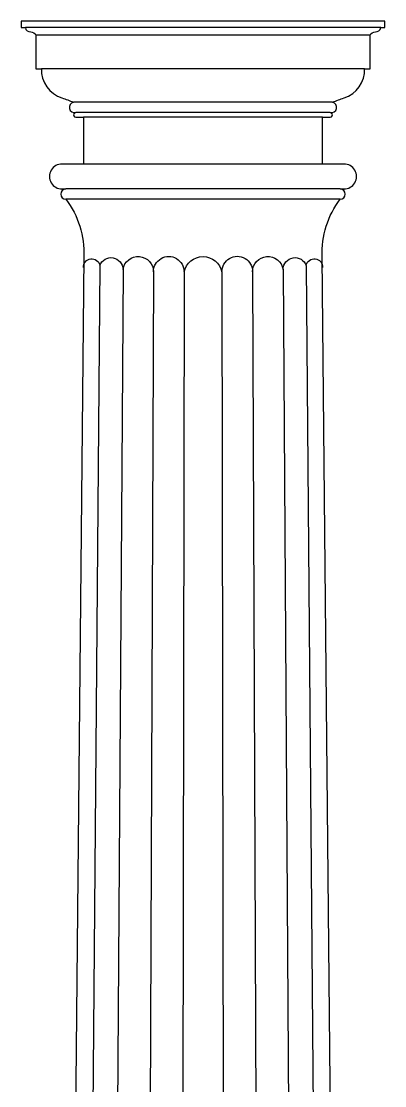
# Model space of a CAD drawing. Extents: x 15151 to 53333, y -36484 to -6005.
# Drawn here: x 42558 to 43031, y -12118 to -10732 of the extents above; entities that cross this region are included whole.
import ezdxf

# ---------------------------------------------------------------- set-up
doc = ezdxf.new("R2010")
doc.units = 0
doc.header["$MEASUREMENT"] = 0
for name, color, linetype in [('3', 3, 'CONTINUOUS'), ('4', 4, 'CONTINUOUS'), ('7', 7, 'CONTINUOUS')]:
    doc.layers.add(name, color=color, linetype=linetype)

# ---------------------------------------------------------------- blocks, each defined once
blk = doc.blocks.new('A$C2B611DF9')
at = {"layer": '3'}
for p, q in [((818.5, 6486), (31.5, 6486)), ((795, 6469), (55, 6469)), ((712.1, 6321), (137.9, 6321)), ((707, 6298), (143, 6298)), ((690, 6288), (160, 6288)), ((729, 6129), (121, 6129)), ((196.5, 5959.2), (151.2, 425)), ((247.8, 5950.8), (212.3, 430.8)), ((315.2, 5945.2), (293.2, 437.5)), ((383, 5945.2), (374.6, 435.6)), ((467, 5945.2), (475.4, 435.6)), ((534.8, 5945.2), (556.8, 437.5)), ((602.2, 5950.8), (637.7, 430.8)), ((653.5, 5959.2), (698.8, 425))]:
    blk.add_line(p, q, dxfattribs=at)
at = {"layer": '4'}
blk.add_lwpolyline([(742.6, 412.1), (689.2, 5979.2, -0.177877), (729, 6106, 0.956439), (729, 6129), (737, 6129, 1.01942), (737, 6184), (690, 6184), (690, 6288), (707, 6288, 1.000172), (707, 6298, 0.977643), (712.1, 6321, -0.014941), (737.5, 6330.4, 0.335589), (783, 6395), (795, 6395), (795, 6469, -0.276423), (806.7, 6476.8, 0.403381), (818.5, 6486), (827.5, 6486), (827.5, 6500), (425, 6500), (22.5, 6500), (22.5, 6486), (31.5, 6486, 0.403381), (43.3, 6476.8, -0.276423), (55, 6469), (55, 6395), (67, 6395, 0.335589), (112.5, 6330.4, -0.014941), (137.9, 6321, 0.977643), (143, 6298, 1.000172), (143, 6288), (160, 6288), (160, 6184), (113, 6184, 1.01942), (113, 6129), (121, 6129, 0.956439), (121, 6106, -0.177877), (160.8, 5979.2), (107.4, 412.1, -0.194143)], format="xyb", dxfattribs=at)
at = {"layer": '7'}
for p, q in [((783, 6395), (67, 6395)), ((690, 6184), (160, 6184)), ((729, 6106), (121, 6106))]:
    blk.add_line(p, q, dxfattribs=at)
blk.add_lwpolyline([(160, 5955, -0.933749), (196.5, 5959.2, -0.834663), (247.8, 5950.8, -0.926601), (315.2, 5945.2, -1.009715), (383, 5945.2, -0.810804), (467, 5945.2, -1.018062), (534.8, 5945.2, -0.926601), (602.2, 5950.8, -0.834663), (653.5, 5959.2, -0.933749), (690, 5955)], format="xyb", dxfattribs=at)

msp = doc.modelspace()

# ---------------------------------------------------------------- block references
at = {"layer": '3', "xscale": 0.588, "yscale": 0.588, "zscale": 0.588}
msp.add_blockref('A$C2B611DF9', (42544.6, -14554), dxfattribs=at)

doc.saveas('drawing.dxf')
